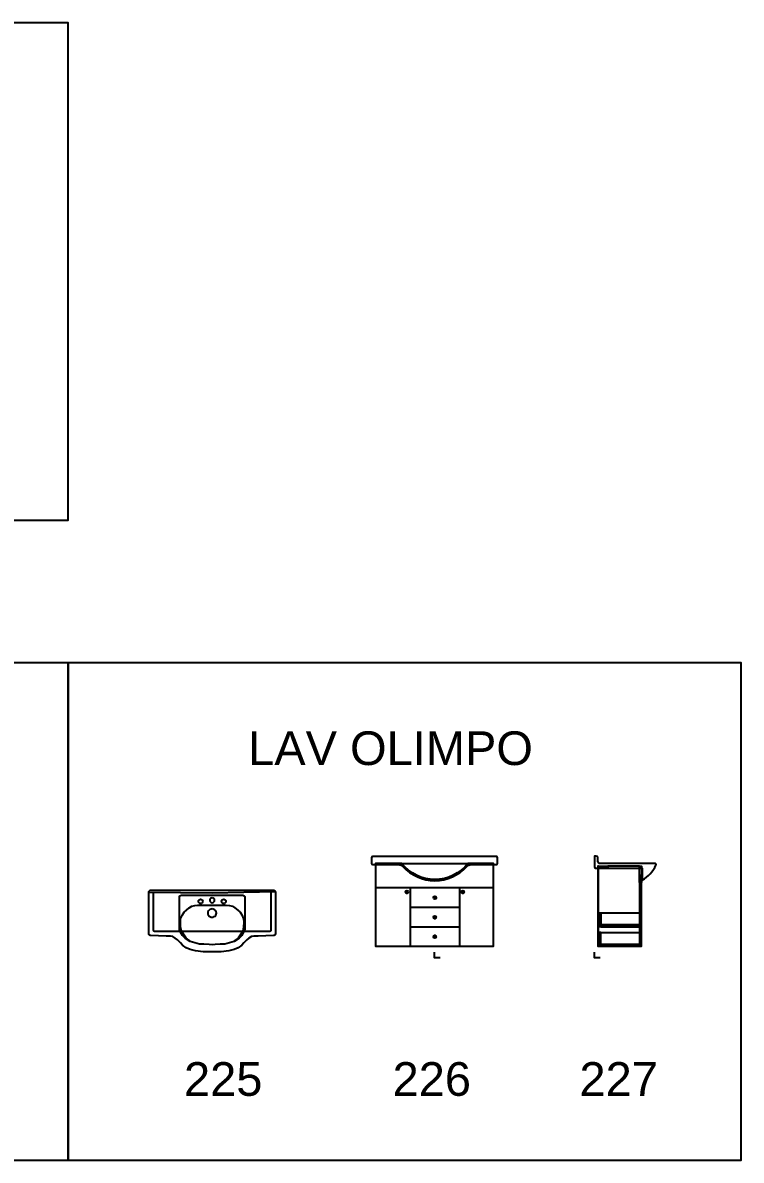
# Model space of a CAD drawing. Header units: inches. Extents: x 242965 to 445791, y 236206 to 423703.
# Drawn here: x 326739 to 332984, y 307865 to 317743 of the extents above; entities that cross this region are included whole.
import ezdxf

# ---------------------------------------------------------------- set-up
doc = ezdxf.new("R2010")
doc.units = ezdxf.units.IN
doc.header["$MEASUREMENT"] = 0
doc.layers.add('2', color=181, linetype='Continuous', lineweight=20)
doc.layers.add('HATCH', color=8, linetype='Continuous')
doc.layers.add('wc', color=144, linetype='Continuous')
doc.styles.add('Vni-Helve', font='')
doc.styles.get('Vni-Helve').set_extended_font_data('VNI-Helve')

# ---------------------------------------------------------------- blocks, each defined once
blk = doc.blocks.new('225')
at = {"layer": 'HATCH', "linetype": 'Continuous'}
blk.add_lwpolyline([(0, 0), (532.6, 0, -0.414214), (550.1, -17.5), (550.1, -377.7), (550.1, -377.7, -0.405507), (533.1, -395.2), (533.1, -395.2), (399.5, -399.2), (361.9, -399.2), (340.9, -403.3), (319.9, -415.9), (301.2, -432.6), (276.1, -457.7), (257.3, -478.6), (225.9, -499.5), (190.3, -514.1), (144.3, -528), (77.4, -535), (4.2, -535), (0, -535), (-4.2, -535), (-77.4, -535), (-144.3, -528), (-190.3, -514.1), (-225.9, -499.5), (-257.3, -478.6), (-276.1, -457.7), (-301.2, -432.6), (-319.9, -415.9), (-340.9, -403.3), (-361.9, -399.2), (-399.5, -399.2), (-533.1, -395.2), (-533.1, -395.2, -0.405507), (-550.1, -377.7), (-550.1, -17.5, -0.414214), (-532.6, 0)], format="xyb", close=True, dxfattribs=at)
at = {"layer": 'wc', "color": 7, "ltscale": 3}
blk.add_lwpolyline([(0, 0), (532.6, 0, -0.414214), (550.1, -17.5), (550.1, -377.7), (550.1, -377.7, -0.405507), (533.1, -395.2), (533.1, -395.2), (399.5, -399.2), (361.9, -399.2), (340.9, -403.3), (319.9, -415.9), (301.2, -432.6), (276.1, -457.7), (257.3, -478.6), (225.9, -499.5), (190.3, -514.1), (144.3, -528), (77.4, -535), (4.2, -535), (0, -535), (-4.2, -535), (-77.4, -535), (-144.3, -528), (-190.3, -514.1), (-225.9, -499.5), (-257.3, -478.6), (-276.1, -457.7), (-301.2, -432.6), (-319.9, -415.9), (-340.9, -403.3), (-361.9, -399.2), (-399.5, -399.2), (-533.1, -395.2), (-533.1, -395.2, -0.405507), (-550.1, -377.7), (-550.1, -17.5, -0.414214), (-532.6, 0)], format="xyb", close=True, dxfattribs=at)
at = {"layer": 'wc', "ltscale": 3}
blk.add_lwpolyline([(-550.1, -17.5), (0, -23), (549.5, -12.9)], dxfattribs=at)
blk.add_lwpolyline([(-512.4, -17.9), (-512.4, -346.5, 0.414214), (-503.7, -355.3), (-503.7, -355.3), (0, -355.3), (503.7, -355.3), (503.7, -355.3, 0.414214), (512.4, -346.5), (512.4, -346.5), (512.4, -13.6)], format="xyb", dxfattribs=at)
for points in [[(274, -363.6), (257.3, -392.9), (234.3, -415.9), (215.4, -432.6), (190.3, -445.1), (150.6, -457.7), (110.9, -468.1), (71.1, -470.2), (25.1, -472.3), (0, -474.4), (-25.1, -472.3), (-71.1, -470.2), (-110.9, -468.1), (-150.6, -457.7), (-190.3, -445.1), (-215.4, -432.6), (-234.3, -415.9), (-257.3, -392.9), (-274, -363.6), (-284.5, -342.7), (-284.5, -61.4, -0.414214), (-266.9, -43.9), (0, -43.9), (266.9, -43.9, -0.414214), (284.5, -61.4), (284.5, -61.4), (284.5, -342.7)], [(0, -66.9, 1), (0, -108.7, 1)], [(0, -163, 1.060659), (0, -234), (0, -234, 1.060659), (0, -163)]]:
    blk.add_lwpolyline(points, format="xyb", close=True, dxfattribs=at)
at = {"layer": 'wc', "color": 7, "ltscale": 3}
blk.add_lwpolyline([(-192.4, -441), (-225.9, -415.9), (-248.9, -382.4), (-265.6, -355.3), (-274, -317.6), (-276.1, -277.9), (-274, -248.7), (-257.3, -215.2), (-242.6, -192.3), (-223.8, -173.4), (-198.7, -154.6), (-177.8, -140), (-150.6, -133.7), (-123.4, -129.6), (0, -129.6), (123.4, -129.6), (150.6, -133.7), (177.8, -140), (198.7, -154.6), (223.8, -173.4), (242.6, -192.3), (257.3, -215.2), (274, -248.7), (276.1, -277.9), (274, -317.6), (265.6, -355.3), (248.9, -382.4), (225.9, -415.9), (192.4, -441)], dxfattribs=at)
at = {"layer": 'wc', "ltscale": 3}
for centre in [(-100.4, -98.2), (100.4, -98.2)]:
    blk.add_circle(centre, 18.8, dxfattribs=at)

msp = doc.modelspace()

# ---------------------------------------------------------------- linework, layer by layer
at = {"layer": 'wc', "color": 3}
for points in [[(321283.543, 313424.029), (327133.806, 313424.029), (327133.806, 317743.38), (321283.543, 317743.38)], [(321283.543, 307864.641), (327133.806, 307864.641), (327133.806, 312183.992), (321283.543, 312183.992)], [(327133.806, 307864.641), (332984.068, 307864.641), (332984.068, 312183.992), (327133.806, 312183.992)]]:
    msp.add_lwpolyline(points, close=True, dxfattribs=at)
at = {"layer": 'wc', "ltscale": 3}
for points in [[(330043.02, 310415.939, 0.44458881), (330598.538, 310415.939), (330598.538, 310415.939, -0.21227744), (330635.66, 310432.443), (330855.774, 310432.443, 0.41421356), (330865.774, 310442.443), (330865.774, 310491.287, 0.41421356), (330855.774, 310501.287), (329780.682, 310501.287, 0.41421356), (329770.682, 310491.287), (329770.682, 310442.443, 0.41421356), (329780.682, 310432.443), (330005.899, 310432.443, -0.21227744), (330043.02, 310415.939)], [(332242.215, 310428.353, 0.54375165), (332233.09, 310442.443), (332233.09, 310442.443), (331753.09, 310442.443, -0.41421356), (331738.09, 310457.443), (331738.09, 310491.287, 0.41421356), (331723.09, 310506.287), (331713.09, 310506.287, 0.41421356), (331708.09, 310501.287), (331708.09, 310412.443, 0.41421356), (331718.09, 310402.443), (332123.141, 310402.443), (332123.141, 310297.097), (332123.141, 310297.097, 0.15904078), (332242.215, 310428.353)]]:
    msp.add_lwpolyline(points, format="xyb", close=True, dxfattribs=at)
msp.add_lwpolyline([(330033.811, 310442.443), (329805.78, 310442.443), (329805.78, 309722.443), (330830.676, 309722.443), (330830.676, 309722.443), (330830.676, 310442.443), (330830.676, 310442.443), (330607.747, 310442.443), (330607.747, 310442.443, -0.48783257), (330033.811, 310442.443), (330607.747, 310442.443)], format="xyb", dxfattribs=at)
for points in [[(331743.09, 310417.747), (331738.09, 310417.747), (331738.09, 309738.443), (331738.09, 309738.443), (331738.09, 309722.443), (331738.09, 309722.443), (331743.09, 309722.443), (331743.09, 309722.443)], [(332098.09, 310417.747), (332118.09, 310417.747), (332118.09, 310277.754), (332098.09, 310277.754)], [(331764.09, 309892.443), (331748.09, 309892.443), (331748.09, 309892.443), (331748.09, 310012.443), (331748.09, 310012.443), (331764.09, 310012.443)], [(331748.09, 309722.443), (331764.09, 309722.443), (331764.09, 309722.443), (331764.09, 309842.443), (331748.09, 309842.443), (331748.09, 309842.443)]]:
    msp.add_lwpolyline(points, close=True, dxfattribs=at)
for points in [[(331743.09, 310417.747), (331823.09, 310417.747), (331823.09, 310417.747), (331823.09, 310401.747), (331743.09, 310401.747)], [(332098.09, 310417.747), (331823.09, 310417.747)], [(332098.09, 310339.688), (332118.09, 310339.688)], [(332098.09, 310329.487), (332118.09, 310329.487)], [(332098.09, 310319.286), (332118.09, 310319.286)], [(332098.09, 310310.543), (332118.09, 310310.543)], [(332098.09, 310303.256), (332118.09, 310303.256)], [(332098.09, 310296.334), (332118.09, 310296.334)], [(329805.78, 310232.443), (330830.676, 310232.443)], [(330105.78, 310232.443), (330105.78, 309722.443)], [(330535.78, 310232.443), (330535.78, 309722.443)], [(332098.09, 310290.141), (332118.09, 310290.141)], [(332098.09, 310285.041), (332118.09, 310285.041)], [(332098.09, 310281.397), (332118.09, 310281.397)], [(332098.09, 310277.754), (332098.09, 309722.443), (332098.09, 309722.443), (332118.09, 309722.443), (332118.09, 309722.443), (332118.09, 310277.754)], [(332098.09, 310232.443), (332118.09, 310232.443)], [(330105.78, 310062.443), (330535.78, 310062.443)], [(331764.09, 310012.443), (332098.09, 310012.443)], [(332098.09, 310062.443), (332118.09, 310062.443)], [(332098.09, 309908.443), (331764.09, 309908.443)], [(332098.09, 309903.443), (331764.09, 309903.443)], [(330105.78, 309892.443), (330535.78, 309892.443)], [(331764.09, 309892.443), (332098.09, 309892.443), (332118.09, 309892.443)], [(331764.09, 309842.443), (332098.09, 309842.443)], [(331743.09, 309722.443), (331748.09, 309722.443)], [(332098.09, 309738.443), (331764.09, 309738.443)], [(332098.09, 309733.443), (331764.09, 309733.443)], [(331764.09, 309722.443), (332098.09, 309722.443)]]:
    msp.add_lwpolyline(points, dxfattribs=at)
at = {"layer": 'wc'}
for points in [[(330368.228, 309622.443), (330318.228, 309622.443), (330318.228, 309672.443)], [(331758.09, 309622.443), (331708.09, 309622.443), (331708.09, 309672.443)]]:
    msp.add_lwpolyline(points, dxfattribs=at)
at = {"layer": 'wc', "ltscale": 3}
for centre, radius in [((330077.144, 310195.019), 13), ((330077.144, 310195.019), 8), ((330564.415, 310195.019), 13), ((330564.415, 310195.019), 8), ((330320.78, 310145.281), 13), ((330320.78, 310145.281), 8), ((330320.78, 309975.124), 13), ((330320.78, 309975.124), 8), ((330320.78, 309805.124), 13), ((330320.78, 309805.124), 8)]:
    msp.add_circle(centre, radius, dxfattribs=at)

# ---------------------------------------------------------------- block references
at = {"layer": 'wc'}
msp.add_blockref('225', (328385.012, 310210.27), dxfattribs=at)

# ---------------------------------------------------------------- texts
at = {"layer": '2', "color": 4, "style": 'Vni-Helve'}
for s, p in [('LAV OLIMPO', (328698.077, 311296.892)), ('225', (328140.441, 308424.056)), ('226', (329953.324, 308424.056)), ('227', (331577.756, 308424.056))]:
    msp.add_text(s, height=292.5, dxfattribs=at).set_placement(p)

doc.saveas('drawing.dxf')
